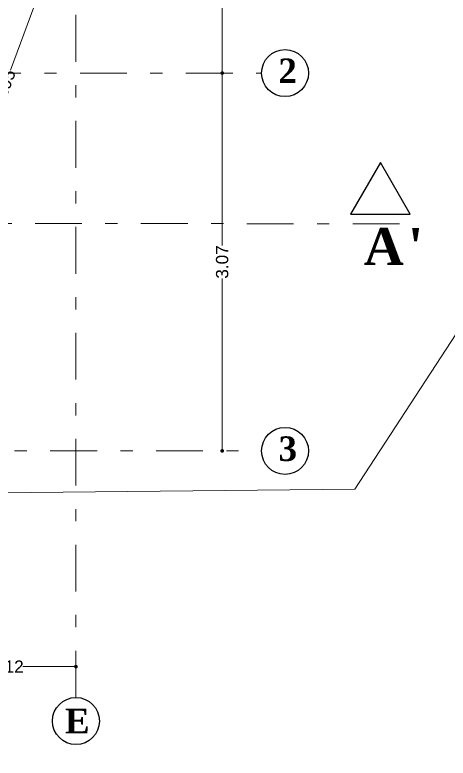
# Model space of a CAD drawing. Header units: inches. Extents: x 2908 to 3459, y -3172 to -55.
# Drawn here: x 3291.09 to 3294.62, y -190.29 to -184.24 of the extents above; entities that cross this region are included whole.
import ezdxf

# ---------------------------------------------------------------- set-up
doc = ezdxf.new("R2010")
doc.units = ezdxf.units.IN
doc.header["$MEASUREMENT"] = 0
doc.linetypes.add('DASHDOT', pattern=[25.4, 12.7, -6.35, 0, -6.35])
for name, color, linetype, lineweight in [('Capa2', 1, 'Continuous', 25), ('COTA', 1, 'Continuous', 9), ('E-EJES', 1, 'DASHDOT', 5), ('muros bajitos', 4, 'Continuous', 15)]:
    doc.layers.add(name, color=color, linetype=linetype, lineweight=lineweight)
doc.layers.add('TEXTO', color=4, linetype='Continuous')
doc.styles.add('Arial new', font='arial.ttf')
doc.styles.add('CONSTRUCTORA', font='times.ttf', dxfattribs={"height": 0.3})
doc.dimstyles.new('GUS', dxfattribs={"dimtxt": 0.1, "dimasz": 0.03, "dimexe": 0.05, "dimexo": 0.05, "dimgap": 0.005, "dimtad": 0, "dimzin": 1, "dimdsep": 46, "dimtxsty": 'Arial new', "dimblk": 'DOT', "dimcen": 0.01, "dimse1": 1, "dimse2": 1, "dimclrd": 1, "dimclre": 252, "dimclrt": 1, "dimaunit": 1, "dimadec": 0, "dimazin": 2, "dimtfac": 1, "dimtmove": 0, "dimatfit": 2, "dimldrblk": 'ARCHTICK', "dimfxl": 1, "dimlwd": -1, "dimlwe": -1, "dimarcsym": 1})

# ---------------------------------------------------------------- blocks, each defined once
blk = doc.blocks.new('_Dot')
at = {"color": 0, "linetype": 'ByBlock', "lineweight": -2}
blk.add_line((-0.5, 0), (-1, 0), dxfattribs=at)
at = {"color": 0, "linetype": 'ByBlock', "const_width": 0.5}
blk.add_lwpolyline([(-0.25, 0, 1), (0.25, 0, 1)], format="xyb", close=True, dxfattribs=at)
blk = doc.blocks.new('*D4522')
at = {"layer": 'COTA', "color": 1, "linetype": 'Continuous', "transparency": 16777216}
for p, q in [((3292.1998, -181.5927), (3291.0525, -184.6955)), ((3289.8111, -188.0525), (3290.9585, -184.9497))]:
    blk.add_line(p, q, dxfattribs=at)
at = {"layer": 'Defpoints', "color": 0, "transparency": 16777216}
for p in [(3291.9869, -181.482), (3292.2102, -181.5646), (3289.5774, -187.998)]:
    blk.add_point(p, dxfattribs=at)
at = {"layer": 'COTA', "color": 1, "transparency": 16777216, "xscale": 0.03, "yscale": 0.03, "zscale": 0.03}
for p, rotation in [((3292.2102, -181.5646), 69.70662671698605), ((3289.8007, -188.0806), 249.7066267169861)]:
    blk.add_blockref('_Dot', p, dxfattribs=dict(at, rotation=rotation))
at = {"layer": 'COTA', "color": 1, "transparency": 16777216, "insert": (3291.0055, -184.8226), "char_height": 0.1, "attachment_point": 5, "rotation": 69.70663, "style": 'Arial new'}
blk.add_mtext('6.95', dxfattribs=at)
blk = doc.blocks.new('_ArchTick')
at = {"color": 0, "linetype": 'ByBlock', "const_width": 0.15}
blk.add_lwpolyline([(-0.5, -0.5), (0.5, 0.5)], dxfattribs=at)
blk = doc.blocks.new('*D4853')
at = {"layer": 'COTA', "color": 1, "linetype": 'Continuous', "transparency": 16777216}
for p, q in [((3290.4939, -189.5469), (3290.8955, -189.5469)), ((3291.5565, -189.5469), (3291.1548, -189.5469))]:
    blk.add_line(p, q, dxfattribs=at)
at = {"layer": 'Defpoints', "color": 0, "transparency": 16777216}
for p in [(3290.4639, -189.3297), (3291.5865, -189.3297), (3291.5865, -189.5469)]:
    blk.add_point(p, dxfattribs=at)
at = {"layer": 'COTA', "color": 1, "transparency": 16777216, "xscale": 0.03, "yscale": 0.03, "zscale": 0.03, "rotation": 180}
blk.add_blockref('_Dot', (3290.4639, -189.5469), dxfattribs=at)
at = {"layer": 'COTA', "color": 1, "transparency": 16777216, "xscale": 0.03, "yscale": 0.03, "zscale": 0.03}
blk.add_blockref('_Dot', (3291.5865, -189.5469), dxfattribs=at)
at = {"layer": 'COTA', "color": 1, "transparency": 16777216, "insert": (3291.0252, -189.5469), "char_height": 0.1, "attachment_point": 5, "style": 'Arial new'}
blk.add_mtext('1.12', dxfattribs=at)
blk = doc.blocks.new('*D4860')
at = {"layer": 'COTA', "color": 1, "linetype": 'Continuous', "transparency": 16777216}
for p, q in [((3292.7772, -181.7115), (3292.7772, -183.0651)), ((3292.7772, -184.688), (3292.7772, -183.3344))]:
    blk.add_line(p, q, dxfattribs=at)
at = {"layer": 'Defpoints', "color": 0, "transparency": 16777216}
for p in [(3293.0976, -181.6815), (3292.7772, -184.718), (3293.0975, -184.718)]:
    blk.add_point(p, dxfattribs=at)
at = {"layer": 'COTA', "color": 1, "transparency": 16777216, "xscale": 0.03, "yscale": 0.03, "zscale": 0.03}
for p, rotation in [((3292.7772, -181.6815), 90), ((3292.7772, -184.718), 270)]:
    blk.add_blockref('_Dot', p, dxfattribs=dict(at, rotation=rotation))
at = {"layer": 'COTA', "color": 1, "transparency": 16777216, "insert": (3292.7772, -183.1997), "char_height": 0.1, "attachment_point": 5, "rotation": 90, "style": 'Arial new'}
blk.add_mtext('3.04', dxfattribs=at)
blk = doc.blocks.new('*D4861')
at = {"layer": 'COTA', "color": 1, "linetype": 'Continuous', "transparency": 16777216}
for p, q in [((3292.7772, -184.748), (3292.7772, -186.12)), ((3292.7772, -187.7617), (3292.7772, -186.3897))]:
    blk.add_line(p, q, dxfattribs=at)
at = {"layer": 'Defpoints', "color": 0, "transparency": 16777216}
for p in [(3293.0975, -184.718), (3292.7772, -187.7917), (3293.0975, -187.7917)]:
    blk.add_point(p, dxfattribs=at)
at = {"layer": 'COTA', "color": 1, "transparency": 16777216, "xscale": 0.03, "yscale": 0.03, "zscale": 0.03}
for p, rotation in [((3292.7772, -184.718), 90), ((3292.7772, -187.7917), 270)]:
    blk.add_blockref('_Dot', p, dxfattribs=dict(at, rotation=rotation))
at = {"layer": 'COTA', "color": 1, "transparency": 16777216, "insert": (3292.7772, -186.2549), "char_height": 0.1, "attachment_point": 5, "rotation": 90, "style": 'Arial new'}
blk.add_mtext('3.07', dxfattribs=at)

msp = doc.modelspace()

# ---------------------------------------------------------------- linework, layer by layer
at = {"layer": 'Capa2', "elevation": -7.182}
msp.add_lwpolyline([(3294.0657, -185.4448), (3293.8232, -185.8648), (3294.3082, -185.8648)], close=True, dxfattribs=at)
at = {"layer": 'Capa2'}
for centre in [(3293.2887, -184.718), (3293.2888, -187.7917), (3291.5865, -189.9894)]:
    msp.add_circle(centre, 0.1912, dxfattribs=at)
at = {"layer": 'E-EJES', "ltscale": 0.03}
for p, q in [((3291.5865, -189.7982), (3291.5865, -179.4785)), ((3277.8279, -184.718), (3293.0976, -184.718)), ((3276.5999, -185.9427, -7.182), (3294.3082, -185.9431, -7.182)), ((3289.6537, -187.7917), (3293.0976, -187.7917))]:
    msp.add_line(p, q, dxfattribs=at)
at = {"layer": 'muros bajitos'}
msp.add_line((3293.8578, -188.1023), (3280.1331, -188.249), dxfattribs=at)
at = {"layer": 'muros bajitos', "elevation": 9.231, "flags": 128}
msp.add_lwpolyline([(3303.1253, -179.0817), (3303.0536, -179.1211), (3298.3035, -182.389), (3295.9189, -184.945), (3293.8578, -188.1023)], dxfattribs=at)

# ---------------------------------------------------------------- texts
at = {"layer": 'TEXTO', "char_height": 0.2, "width": 4.725521, "attachment_point": 1, "rotation": 359.99823, "style": 'CONSTRUCTORA'}
for s, insert in [('{\\fTimes New Roman|b1|i0|c0|p18;\\T1.1;2}', (3293.2344, -184.5993)), ('{\\fTimes New Roman|b1|i0|c0|p18;\\T1.1;3}', (3293.2362, -187.6737)), ('{\\fTimes New Roman|b1|i0|c0|p18;\\T1.1;E }', (3291.4965, -189.8893))]:
    msp.add_mtext(s, dxfattribs=dict(at, insert=insert))
at = {"layer": 'TEXTO', "insert": (3293.9293, -185.9788, -7.182), "char_height": 0.3, "width": 7.088282, "attachment_point": 1, "style": 'CONSTRUCTORA'}
msp.add_mtext("{\\fTimes New Roman|b1|i0|c0|p18;\\T1.1;A'}", dxfattribs=at)

# ---------------------------------------------------------------- dimensions: what is measured, and where the dimension line sits
at = {"layer": 'COTA'}
dim = msp.add_aligned_dim(p1=(3289.5774, -187.998), p2=(3291.9869, -181.482), distance=-0.2381, dimstyle='GUS', dxfattribs=at)
dim.commit()
dim.dimension.update_dxf_attribs({"geometry": '*D4522', "text_midpoint": (3291.0055, -184.8226)})
for base, p1, p2, picture, middle in [((3292.7772, -184.718), (3293.0976, -181.6815), (3293.0975, -184.718), '*D4860', (3292.7772, -183.1997)), ((3292.7772, -187.7917), (3293.0975, -184.718), (3293.0975, -187.7917), '*D4861', (3292.7772, -186.2549))]:
    dim = msp.add_linear_dim(base=base, p1=p1, p2=p2, angle=90, dimstyle='GUS', dxfattribs=at)
    dim.commit()
    dim.dimension.update_dxf_attribs({"geometry": picture, "text_midpoint": middle})
dim = msp.add_linear_dim(base=(3291.5865, -189.5469), p1=(3290.4639, -189.3297), p2=(3291.5865, -189.3297), dimstyle='GUS', dxfattribs=at)
dim.commit()
dim.dimension.update_dxf_attribs({"geometry": '*D4853', "text_midpoint": (3291.0252, -189.5469)})

doc.saveas('drawing.dxf')
